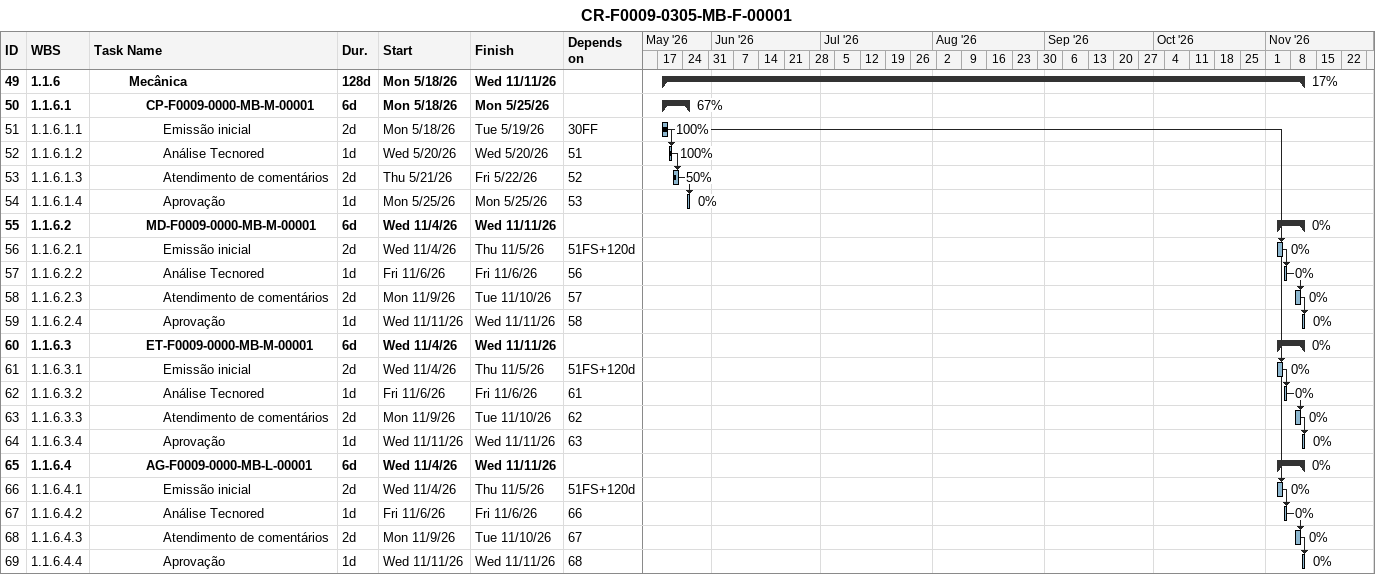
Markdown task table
CR-F0009-0305-MB-F-00001

| ID | WBS | Task | Duration | Start | Finish | Predecessors | % complete |
|---|---|---|---|---|---|---|---|
| 49 | 1.1.6 | **Mecânica** | 128d | 2026-05-18 | 2026-11-11 |  | 17 |
| 50 | 1.1.6.1 | **CP-F0009-0000-MB-M-00001** | 6d | 2026-05-18 | 2026-05-25 |  | 67 |
| 51 | 1.1.6.1.1 | Emissão inicial | 2d | 2026-05-18 | 2026-05-19 | 30FF | 100 |
| 52 | 1.1.6.1.2 | Análise Tecnored | 1d | 2026-05-20 | 2026-05-20 | 51 | 100 |
| 53 | 1.1.6.1.3 | Atendimento de comentários | 2d | 2026-05-21 | 2026-05-22 | 52 | 50 |
| 54 | 1.1.6.1.4 | Aprovação | 1d | 2026-05-25 | 2026-05-25 | 53 | 0 |
| 55 | 1.1.6.2 | **MD-F0009-0000-MB-M-00001** | 6d | 2026-11-04 | 2026-11-11 |  | 0 |
| 56 | 1.1.6.2.1 | Emissão inicial | 2d | 2026-11-04 | 2026-11-05 | 51FS+120d | 0 |
| 57 | 1.1.6.2.2 | Análise Tecnored | 1d | 2026-11-06 | 2026-11-06 | 56 | 0 |
| 58 | 1.1.6.2.3 | Atendimento de comentários | 2d | 2026-11-09 | 2026-11-10 | 57 | 0 |
| 59 | 1.1.6.2.4 | Aprovação | 1d | 2026-11-11 | 2026-11-11 | 58 | 0 |
| 60 | 1.1.6.3 | **ET-F0009-0000-MB-M-00001** | 6d | 2026-11-04 | 2026-11-11 |  | 0 |
| 61 | 1.1.6.3.1 | Emissão inicial | 2d | 2026-11-04 | 2026-11-05 | 51FS+120d | 0 |
| 62 | 1.1.6.3.2 | Análise Tecnored | 1d | 2026-11-06 | 2026-11-06 | 61 | 0 |
| 63 | 1.1.6.3.3 | Atendimento de comentários | 2d | 2026-11-09 | 2026-11-10 | 62 | 0 |
| 64 | 1.1.6.3.4 | Aprovação | 1d | 2026-11-11 | 2026-11-11 | 63 | 0 |
| 65 | 1.1.6.4 | **AG-F0009-0000-MB-L-00001** | 6d | 2026-11-04 | 2026-11-11 |  | 0 |
| 66 | 1.1.6.4.1 | Emissão inicial | 2d | 2026-11-04 | 2026-11-05 | 51FS+120d | 0 |
| 67 | 1.1.6.4.2 | Análise Tecnored | 1d | 2026-11-06 | 2026-11-06 | 66 | 0 |
| 68 | 1.1.6.4.3 | Atendimento de comentários | 2d | 2026-11-09 | 2026-11-10 | 67 | 0 |
| 69 | 1.1.6.4.4 | Aprovação | 1d | 2026-11-11 | 2026-11-11 | 68 | 0 |
